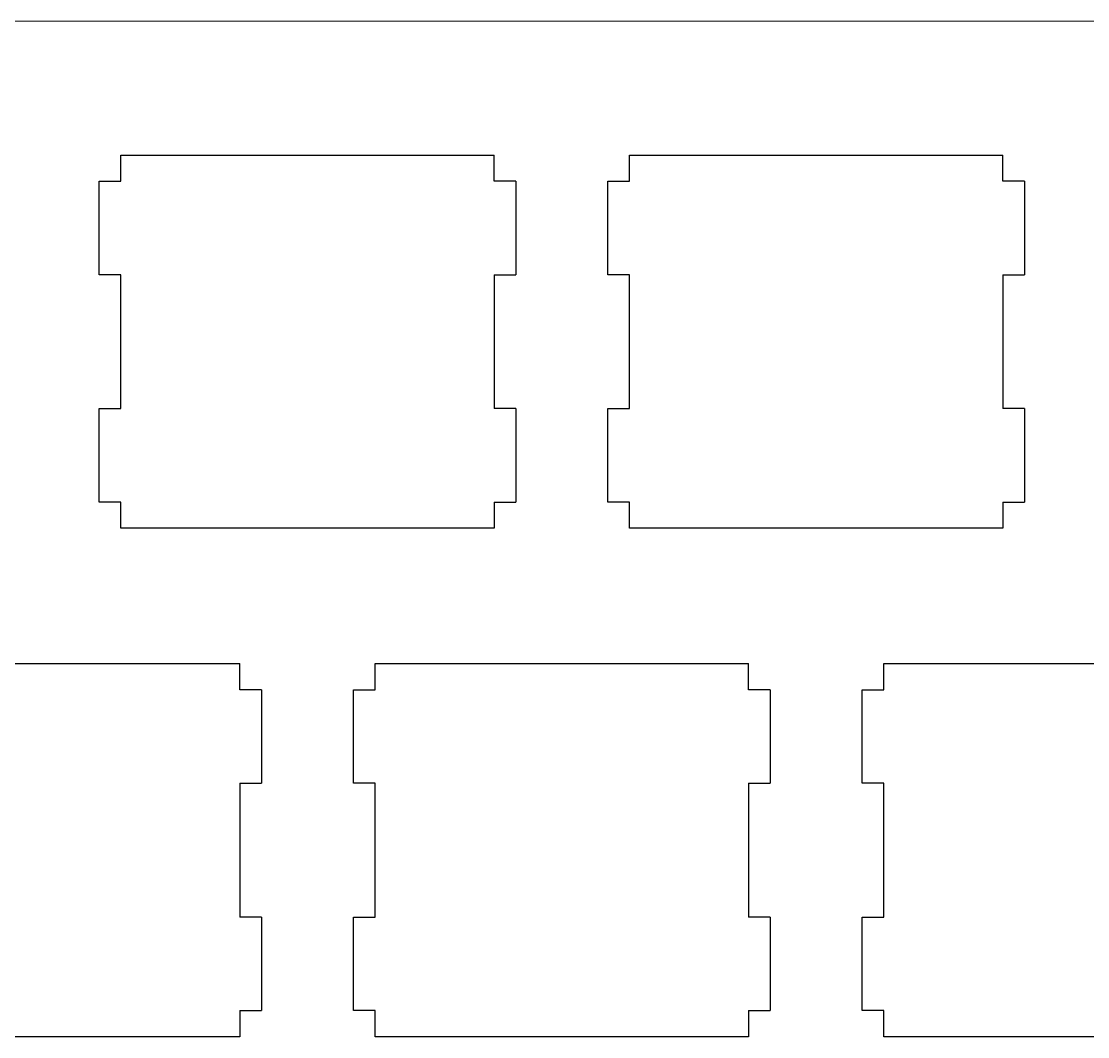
# Model space of a CAD drawing. Extents: x 16 to 306, y 20 to 120.
# Drawn here: x 226.31 to 266.14, y 81.77 to 119.72 of the extents above; entities that cross this region are included whole.
import ezdxf

# ---------------------------------------------------------------- set-up
doc = ezdxf.new("R2010")
doc.units = 0
doc.layers.add('LAYER_1', color=7, linetype='CONTINUOUS')

msp = doc.modelspace()

# ---------------------------------------------------------------- linework, layer by layer
at = {"layer": 'LAYER_1', "linetype": 'BYBLOCK'}
msp.add_line((301.966, 119.718), (41.523, 119.716), dxfattribs=at)
for points in [[(230.023, 114.718, 0), (230.094, 114.718, 0), (230.297, 114.718, 0), (230.622, 114.718, 0), (231.056, 114.718, 0), (231.587, 114.718, 0), (232.202, 114.718, 0), (232.89, 114.718, 0), (233.638, 114.718, 0), (234.435, 114.718, 0), (235.269, 114.718, 0), (236.126, 114.718, 0), (236.996, 114.718, 0), (237.865, 114.718, 0), (238.723, 114.718, 0), (239.556, 114.718, 0), (240.353, 114.718, 0), (241.101, 114.718, 0), (241.789, 114.718, 0), (242.405, 114.718, 0), (242.935, 114.718, 0), (243.369, 114.718, 0), (243.694, 114.718, 0), (243.898, 114.718, 0), (243.968, 114.718, 0)], [(230.023, 113.739, 0), (230.023, 113.744, 0), (230.023, 113.759, 0), (230.023, 113.781, 0), (230.023, 113.812, 0), (230.023, 113.849, 0), (230.023, 113.892, 0), (230.023, 113.94, 0), (230.023, 113.993, 0), (230.023, 114.049, 0), (230.023, 114.107, 0), (230.023, 114.168, 0), (230.023, 114.229, 0), (230.023, 114.29, 0), (230.023, 114.35, 0), (230.023, 114.408, 0), (230.023, 114.464, 0), (230.023, 114.517, 0), (230.023, 114.565, 0), (230.023, 114.608, 0), (230.023, 114.645, 0), (230.023, 114.676, 0), (230.023, 114.699, 0), (230.023, 114.713, 0), (230.023, 114.718, 0)], [(243.968, 113.739, 0), (243.968, 113.744, 0), (243.968, 113.759, 0), (243.968, 113.781, 0), (243.968, 113.812, 0), (243.968, 113.849, 0), (243.968, 113.892, 0), (243.968, 113.94, 0), (243.968, 113.993, 0), (243.968, 114.049, 0), (243.968, 114.107, 0), (243.968, 114.168, 0), (243.968, 114.229, 0), (243.968, 114.29, 0), (243.968, 114.35, 0), (243.968, 114.408, 0), (243.968, 114.464, 0), (243.968, 114.517, 0), (243.968, 114.565, 0), (243.968, 114.608, 0), (243.968, 114.645, 0), (243.968, 114.676, 0), (243.968, 114.699, 0), (243.968, 114.713, 0), (243.968, 114.718, 0)], [(249.023, 114.718, 0), (249.094, 114.718, 0), (249.297, 114.718, 0), (249.622, 114.718, 0), (250.056, 114.718, 0), (250.587, 114.718, 0), (251.202, 114.718, 0), (251.89, 114.718, 0), (252.638, 114.718, 0), (253.435, 114.718, 0), (254.269, 114.718, 0), (255.126, 114.718, 0), (255.996, 114.718, 0), (256.865, 114.718, 0), (257.723, 114.718, 0), (258.556, 114.718, 0), (259.353, 114.718, 0), (260.101, 114.718, 0), (260.789, 114.718, 0), (261.405, 114.718, 0), (261.935, 114.718, 0), (262.369, 114.718, 0), (262.694, 114.718, 0), (262.898, 114.718, 0), (262.968, 114.718, 0)], [(249.023, 113.739, 0), (249.023, 113.744, 0), (249.023, 113.759, 0), (249.023, 113.781, 0), (249.023, 113.812, 0), (249.023, 113.849, 0), (249.023, 113.892, 0), (249.023, 113.94, 0), (249.023, 113.993, 0), (249.023, 114.049, 0), (249.023, 114.107, 0), (249.023, 114.168, 0), (249.023, 114.229, 0), (249.023, 114.29, 0), (249.023, 114.35, 0), (249.023, 114.408, 0), (249.023, 114.464, 0), (249.023, 114.517, 0), (249.023, 114.565, 0), (249.023, 114.608, 0), (249.023, 114.645, 0), (249.023, 114.676, 0), (249.023, 114.699, 0), (249.023, 114.713, 0), (249.023, 114.718, 0)], [(262.968, 113.739, 0), (262.968, 113.744, 0), (262.968, 113.759, 0), (262.968, 113.781, 0), (262.968, 113.812, 0), (262.968, 113.849, 0), (262.968, 113.892, 0), (262.968, 113.94, 0), (262.968, 113.993, 0), (262.968, 114.049, 0), (262.968, 114.107, 0), (262.968, 114.168, 0), (262.968, 114.229, 0), (262.968, 114.29, 0), (262.968, 114.35, 0), (262.968, 114.408, 0), (262.968, 114.464, 0), (262.968, 114.517, 0), (262.968, 114.565, 0), (262.968, 114.608, 0), (262.968, 114.645, 0), (262.968, 114.676, 0), (262.968, 114.699, 0), (262.968, 114.713, 0), (262.968, 114.718, 0)], [(229.212, 110.245, 0), (229.212, 110.263, 0), (229.212, 110.314, 0), (229.212, 110.396, 0), (229.212, 110.504, 0), (229.212, 110.637, 0), (229.212, 110.791, 0), (229.212, 110.964, 0), (229.212, 111.151, 0), (229.212, 111.351, 0), (229.212, 111.56, 0), (229.212, 111.774, 0), (229.212, 111.992, 0), (229.212, 112.21, 0), (229.212, 112.425, 0), (229.212, 112.634, 0), (229.212, 112.833, 0), (229.212, 113.021, 0), (229.212, 113.193, 0), (229.212, 113.348, 0), (229.212, 113.48, 0), (229.212, 113.589, 0), (229.212, 113.671, 0), (229.212, 113.722, 0), (229.212, 113.739, 0)], [(229.212, 113.739, 0), (229.216, 113.739, 0), (229.228, 113.739, 0), (229.247, 113.739, 0), (229.272, 113.739, 0), (229.303, 113.739, 0), (229.338, 113.739, 0), (229.378, 113.739, 0), (229.422, 113.739, 0), (229.468, 113.739, 0), (229.517, 113.739, 0), (229.567, 113.739, 0), (229.617, 113.739, 0), (229.668, 113.739, 0), (229.718, 113.739, 0), (229.766, 113.739, 0), (229.813, 113.739, 0), (229.856, 113.739, 0), (229.896, 113.739, 0), (229.932, 113.739, 0), (229.963, 113.739, 0), (229.988, 113.739, 0), (230.007, 113.739, 0), (230.019, 113.739, 0), (230.023, 113.739, 0)], [(244.78, 113.739, 0), (244.775, 113.739, 0), (244.764, 113.739, 0), (244.745, 113.739, 0), (244.719, 113.739, 0), (244.689, 113.739, 0), (244.653, 113.739, 0), (244.613, 113.739, 0), (244.569, 113.739, 0), (244.523, 113.739, 0), (244.474, 113.739, 0), (244.424, 113.739, 0), (244.374, 113.739, 0), (244.323, 113.739, 0), (244.273, 113.739, 0), (244.225, 113.739, 0), (244.179, 113.739, 0), (244.135, 113.739, 0), (244.095, 113.739, 0), (244.059, 113.739, 0), (244.028, 113.739, 0), (244.003, 113.739, 0), (243.984, 113.739, 0), (243.972, 113.739, 0), (243.968, 113.739, 0)], [(244.78, 113.739, 0), (244.78, 113.722, 0), (244.78, 113.671, 0), (244.78, 113.589, 0), (244.78, 113.48, 0), (244.78, 113.348, 0), (244.78, 113.193, 0), (244.78, 113.021, 0), (244.78, 112.833, 0), (244.78, 112.634, 0), (244.78, 112.425, 0), (244.78, 112.21, 0), (244.78, 111.992, 0), (244.78, 111.774, 0), (244.78, 111.56, 0), (244.78, 111.351, 0), (244.78, 111.151, 0), (244.78, 110.964, 0), (244.78, 110.791, 0), (244.78, 110.637, 0), (244.78, 110.504, 0), (244.78, 110.396, 0), (244.78, 110.314, 0), (244.78, 110.263, 0), (244.78, 110.245, 0)], [(248.212, 110.245, 0), (248.212, 110.263, 0), (248.212, 110.314, 0), (248.212, 110.396, 0), (248.212, 110.504, 0), (248.212, 110.637, 0), (248.212, 110.791, 0), (248.212, 110.964, 0), (248.212, 111.151, 0), (248.212, 111.351, 0), (248.212, 111.56, 0), (248.212, 111.774, 0), (248.212, 111.992, 0), (248.212, 112.21, 0), (248.212, 112.425, 0), (248.212, 112.634, 0), (248.212, 112.833, 0), (248.212, 113.021, 0), (248.212, 113.193, 0), (248.212, 113.348, 0), (248.212, 113.48, 0), (248.212, 113.589, 0), (248.212, 113.671, 0), (248.212, 113.722, 0), (248.212, 113.739, 0)], [(248.212, 113.739, 0), (248.216, 113.739, 0), (248.228, 113.739, 0), (248.247, 113.739, 0), (248.272, 113.739, 0), (248.303, 113.739, 0), (248.338, 113.739, 0), (248.378, 113.739, 0), (248.422, 113.739, 0), (248.468, 113.739, 0), (248.517, 113.739, 0), (248.567, 113.739, 0), (248.617, 113.739, 0), (248.668, 113.739, 0), (248.718, 113.739, 0), (248.766, 113.739, 0), (248.813, 113.739, 0), (248.856, 113.739, 0), (248.896, 113.739, 0), (248.932, 113.739, 0), (248.963, 113.739, 0), (248.988, 113.739, 0), (249.007, 113.739, 0), (249.019, 113.739, 0), (249.023, 113.739, 0)], [(263.78, 113.739, 0), (263.775, 113.739, 0), (263.764, 113.739, 0), (263.745, 113.739, 0), (263.719, 113.739, 0), (263.689, 113.739, 0), (263.653, 113.739, 0), (263.613, 113.739, 0), (263.569, 113.739, 0), (263.523, 113.739, 0), (263.474, 113.739, 0), (263.424, 113.739, 0), (263.374, 113.739, 0), (263.323, 113.739, 0), (263.273, 113.739, 0), (263.225, 113.739, 0), (263.179, 113.739, 0), (263.135, 113.739, 0), (263.095, 113.739, 0), (263.059, 113.739, 0), (263.028, 113.739, 0), (263.003, 113.739, 0), (262.984, 113.739, 0), (262.972, 113.739, 0), (262.968, 113.739, 0)], [(263.78, 113.739, 0), (263.78, 113.722, 0), (263.78, 113.671, 0), (263.78, 113.589, 0), (263.78, 113.48, 0), (263.78, 113.348, 0), (263.78, 113.193, 0), (263.78, 113.021, 0), (263.78, 112.833, 0), (263.78, 112.634, 0), (263.78, 112.425, 0), (263.78, 112.21, 0), (263.78, 111.992, 0), (263.78, 111.774, 0), (263.78, 111.56, 0), (263.78, 111.351, 0), (263.78, 111.151, 0), (263.78, 110.964, 0), (263.78, 110.791, 0), (263.78, 110.637, 0), (263.78, 110.504, 0), (263.78, 110.396, 0), (263.78, 110.314, 0), (263.78, 110.263, 0), (263.78, 110.245, 0)], [(230.023, 110.245, 0), (230.019, 110.245, 0), (230.007, 110.245, 0), (229.988, 110.245, 0), (229.963, 110.245, 0), (229.932, 110.245, 0), (229.896, 110.245, 0), (229.856, 110.245, 0), (229.813, 110.245, 0), (229.766, 110.245, 0), (229.718, 110.245, 0), (229.668, 110.245, 0), (229.617, 110.245, 0), (229.567, 110.245, 0), (229.517, 110.245, 0), (229.468, 110.245, 0), (229.422, 110.245, 0), (229.378, 110.245, 0), (229.338, 110.245, 0), (229.303, 110.245, 0), (229.272, 110.245, 0), (229.247, 110.245, 0), (229.228, 110.245, 0), (229.216, 110.245, 0), (229.212, 110.245, 0)], [(230.023, 105.245, 0), (230.023, 105.271, 0), (230.023, 105.344, 0), (230.023, 105.46, 0), (230.023, 105.616, 0), (230.023, 105.806, 0), (230.023, 106.027, 0), (230.023, 106.273, 0), (230.023, 106.542, 0), (230.023, 106.827, 0), (230.023, 107.126, 0), (230.023, 107.434, 0), (230.023, 107.745, 0), (230.023, 108.057, 0), (230.023, 108.365, 0), (230.023, 108.663, 0), (230.023, 108.949, 0), (230.023, 109.217, 0), (230.023, 109.464, 0), (230.023, 109.685, 0), (230.023, 109.875, 0), (230.023, 110.031, 0), (230.023, 110.147, 0), (230.023, 110.22, 0), (230.023, 110.245, 0)], [(243.968, 110.245, 0), (243.968, 110.22, 0), (243.968, 110.147, 0), (243.968, 110.031, 0), (243.968, 109.875, 0), (243.968, 109.685, 0), (243.968, 109.464, 0), (243.968, 109.217, 0), (243.968, 108.949, 0), (243.968, 108.663, 0), (243.968, 108.365, 0), (243.968, 108.057, 0), (243.968, 107.745, 0), (243.968, 107.434, 0), (243.968, 107.126, 0), (243.968, 106.827, 0), (243.968, 106.542, 0), (243.968, 106.273, 0), (243.968, 106.027, 0), (243.968, 105.806, 0), (243.968, 105.616, 0), (243.968, 105.46, 0), (243.968, 105.344, 0), (243.968, 105.271, 0), (243.968, 105.245, 0)], [(243.968, 110.245, 0), (243.972, 110.245, 0), (243.984, 110.245, 0), (244.003, 110.245, 0), (244.028, 110.245, 0), (244.059, 110.245, 0), (244.095, 110.245, 0), (244.135, 110.245, 0), (244.179, 110.245, 0), (244.225, 110.245, 0), (244.273, 110.245, 0), (244.323, 110.245, 0), (244.374, 110.245, 0), (244.424, 110.245, 0), (244.474, 110.245, 0), (244.523, 110.245, 0), (244.569, 110.245, 0), (244.613, 110.245, 0), (244.653, 110.245, 0), (244.689, 110.245, 0), (244.719, 110.245, 0), (244.745, 110.245, 0), (244.764, 110.245, 0), (244.775, 110.245, 0), (244.78, 110.245, 0)], [(249.023, 110.245, 0), (249.019, 110.245, 0), (249.007, 110.245, 0), (248.988, 110.245, 0), (248.963, 110.245, 0), (248.932, 110.245, 0), (248.896, 110.245, 0), (248.856, 110.245, 0), (248.813, 110.245, 0), (248.766, 110.245, 0), (248.718, 110.245, 0), (248.668, 110.245, 0), (248.617, 110.245, 0), (248.567, 110.245, 0), (248.517, 110.245, 0), (248.468, 110.245, 0), (248.422, 110.245, 0), (248.378, 110.245, 0), (248.338, 110.245, 0), (248.303, 110.245, 0), (248.272, 110.245, 0), (248.247, 110.245, 0), (248.228, 110.245, 0), (248.216, 110.245, 0), (248.212, 110.245, 0)], [(249.023, 105.245, 0), (249.023, 105.271, 0), (249.023, 105.344, 0), (249.023, 105.46, 0), (249.023, 105.616, 0), (249.023, 105.806, 0), (249.023, 106.027, 0), (249.023, 106.273, 0), (249.023, 106.542, 0), (249.023, 106.827, 0), (249.023, 107.126, 0), (249.023, 107.434, 0), (249.023, 107.745, 0), (249.023, 108.057, 0), (249.023, 108.365, 0), (249.023, 108.663, 0), (249.023, 108.949, 0), (249.023, 109.217, 0), (249.023, 109.464, 0), (249.023, 109.685, 0), (249.023, 109.875, 0), (249.023, 110.031, 0), (249.023, 110.147, 0), (249.023, 110.22, 0), (249.023, 110.245, 0)], [(262.968, 110.245, 0), (262.968, 110.22, 0), (262.968, 110.147, 0), (262.968, 110.031, 0), (262.968, 109.875, 0), (262.968, 109.685, 0), (262.968, 109.464, 0), (262.968, 109.217, 0), (262.968, 108.949, 0), (262.968, 108.663, 0), (262.968, 108.365, 0), (262.968, 108.057, 0), (262.968, 107.745, 0), (262.968, 107.434, 0), (262.968, 107.126, 0), (262.968, 106.827, 0), (262.968, 106.542, 0), (262.968, 106.273, 0), (262.968, 106.027, 0), (262.968, 105.806, 0), (262.968, 105.616, 0), (262.968, 105.46, 0), (262.968, 105.344, 0), (262.968, 105.271, 0), (262.968, 105.245, 0)], [(262.968, 110.245, 0), (262.972, 110.245, 0), (262.984, 110.245, 0), (263.003, 110.245, 0), (263.028, 110.245, 0), (263.059, 110.245, 0), (263.095, 110.245, 0), (263.135, 110.245, 0), (263.179, 110.245, 0), (263.225, 110.245, 0), (263.273, 110.245, 0), (263.323, 110.245, 0), (263.374, 110.245, 0), (263.424, 110.245, 0), (263.474, 110.245, 0), (263.523, 110.245, 0), (263.569, 110.245, 0), (263.613, 110.245, 0), (263.653, 110.245, 0), (263.689, 110.245, 0), (263.719, 110.245, 0), (263.745, 110.245, 0), (263.764, 110.245, 0), (263.775, 110.245, 0), (263.78, 110.245, 0)], [(229.212, 101.751, 0), (229.212, 101.769, 0), (229.212, 101.82, 0), (229.212, 101.902, 0), (229.212, 102.01, 0), (229.212, 102.143, 0), (229.212, 102.297, 0), (229.212, 102.47, 0), (229.212, 102.657, 0), (229.212, 102.857, 0), (229.212, 103.066, 0), (229.212, 103.281, 0), (229.212, 103.498, 0), (229.212, 103.716, 0), (229.212, 103.931, 0), (229.212, 104.14, 0), (229.212, 104.34, 0), (229.212, 104.527, 0), (229.212, 104.699, 0), (229.212, 104.854, 0), (229.212, 104.987, 0), (229.212, 105.095, 0), (229.212, 105.177, 0), (229.212, 105.228, 0), (229.212, 105.245, 0)], [(229.212, 105.245, 0), (229.216, 105.245, 0), (229.228, 105.245, 0), (229.247, 105.245, 0), (229.272, 105.245, 0), (229.303, 105.245, 0), (229.338, 105.245, 0), (229.378, 105.245, 0), (229.422, 105.245, 0), (229.468, 105.245, 0), (229.517, 105.245, 0), (229.567, 105.245, 0), (229.617, 105.245, 0), (229.668, 105.245, 0), (229.718, 105.245, 0), (229.766, 105.245, 0), (229.813, 105.245, 0), (229.856, 105.245, 0), (229.896, 105.245, 0), (229.932, 105.245, 0), (229.963, 105.245, 0), (229.988, 105.245, 0), (230.007, 105.245, 0), (230.019, 105.245, 0), (230.023, 105.245, 0)], [(244.78, 105.245, 0), (244.775, 105.245, 0), (244.764, 105.245, 0), (244.745, 105.245, 0), (244.719, 105.245, 0), (244.689, 105.245, 0), (244.653, 105.245, 0), (244.613, 105.245, 0), (244.569, 105.245, 0), (244.523, 105.245, 0), (244.474, 105.245, 0), (244.424, 105.245, 0), (244.374, 105.245, 0), (244.323, 105.245, 0), (244.273, 105.245, 0), (244.225, 105.245, 0), (244.179, 105.245, 0), (244.135, 105.245, 0), (244.095, 105.245, 0), (244.059, 105.245, 0), (244.028, 105.245, 0), (244.003, 105.245, 0), (243.984, 105.245, 0), (243.972, 105.245, 0), (243.968, 105.245, 0)], [(244.78, 105.245, 0), (244.78, 105.228, 0), (244.78, 105.177, 0), (244.78, 105.095, 0), (244.78, 104.987, 0), (244.78, 104.854, 0), (244.78, 104.699, 0), (244.78, 104.527, 0), (244.78, 104.34, 0), (244.78, 104.14, 0), (244.78, 103.931, 0), (244.78, 103.716, 0), (244.78, 103.498, 0), (244.78, 103.281, 0), (244.78, 103.066, 0), (244.78, 102.857, 0), (244.78, 102.657, 0), (244.78, 102.47, 0), (244.78, 102.297, 0), (244.78, 102.143, 0), (244.78, 102.01, 0), (244.78, 101.902, 0), (244.78, 101.82, 0), (244.78, 101.769, 0), (244.78, 101.751, 0)], [(248.212, 101.751, 0), (248.212, 101.769, 0), (248.212, 101.82, 0), (248.212, 101.902, 0), (248.212, 102.01, 0), (248.212, 102.143, 0), (248.212, 102.297, 0), (248.212, 102.47, 0), (248.212, 102.657, 0), (248.212, 102.857, 0), (248.212, 103.066, 0), (248.212, 103.281, 0), (248.212, 103.498, 0), (248.212, 103.716, 0), (248.212, 103.931, 0), (248.212, 104.14, 0), (248.212, 104.34, 0), (248.212, 104.527, 0), (248.212, 104.699, 0), (248.212, 104.854, 0), (248.212, 104.987, 0), (248.212, 105.095, 0), (248.212, 105.177, 0), (248.212, 105.228, 0), (248.212, 105.245, 0)], [(248.212, 105.245, 0), (248.216, 105.245, 0), (248.228, 105.245, 0), (248.247, 105.245, 0), (248.272, 105.245, 0), (248.303, 105.245, 0), (248.338, 105.245, 0), (248.378, 105.245, 0), (248.422, 105.245, 0), (248.468, 105.245, 0), (248.517, 105.245, 0), (248.567, 105.245, 0), (248.617, 105.245, 0), (248.668, 105.245, 0), (248.718, 105.245, 0), (248.766, 105.245, 0), (248.813, 105.245, 0), (248.856, 105.245, 0), (248.896, 105.245, 0), (248.932, 105.245, 0), (248.963, 105.245, 0), (248.988, 105.245, 0), (249.007, 105.245, 0), (249.019, 105.245, 0), (249.023, 105.245, 0)], [(263.78, 105.245, 0), (263.775, 105.245, 0), (263.764, 105.245, 0), (263.745, 105.245, 0), (263.719, 105.245, 0), (263.689, 105.245, 0), (263.653, 105.245, 0), (263.613, 105.245, 0), (263.569, 105.245, 0), (263.523, 105.245, 0), (263.474, 105.245, 0), (263.424, 105.245, 0), (263.374, 105.245, 0), (263.323, 105.245, 0), (263.273, 105.245, 0), (263.225, 105.245, 0), (263.179, 105.245, 0), (263.135, 105.245, 0), (263.095, 105.245, 0), (263.059, 105.245, 0), (263.028, 105.245, 0), (263.003, 105.245, 0), (262.984, 105.245, 0), (262.972, 105.245, 0), (262.968, 105.245, 0)], [(263.78, 105.245, 0), (263.78, 105.228, 0), (263.78, 105.177, 0), (263.78, 105.095, 0), (263.78, 104.987, 0), (263.78, 104.854, 0), (263.78, 104.699, 0), (263.78, 104.527, 0), (263.78, 104.34, 0), (263.78, 104.14, 0), (263.78, 103.931, 0), (263.78, 103.716, 0), (263.78, 103.498, 0), (263.78, 103.281, 0), (263.78, 103.066, 0), (263.78, 102.857, 0), (263.78, 102.657, 0), (263.78, 102.47, 0), (263.78, 102.297, 0), (263.78, 102.143, 0), (263.78, 102.01, 0), (263.78, 101.902, 0), (263.78, 101.82, 0), (263.78, 101.769, 0), (263.78, 101.751, 0)], [(230.023, 101.751, 0), (230.019, 101.751, 0), (230.007, 101.751, 0), (229.988, 101.751, 0), (229.963, 101.751, 0), (229.932, 101.751, 0), (229.896, 101.751, 0), (229.856, 101.751, 0), (229.813, 101.751, 0), (229.766, 101.751, 0), (229.718, 101.751, 0), (229.668, 101.751, 0), (229.617, 101.751, 0), (229.567, 101.751, 0), (229.517, 101.751, 0), (229.468, 101.751, 0), (229.422, 101.751, 0), (229.378, 101.751, 0), (229.338, 101.751, 0), (229.303, 101.751, 0), (229.272, 101.751, 0), (229.247, 101.751, 0), (229.228, 101.751, 0), (229.216, 101.751, 0), (229.212, 101.751, 0)], [(230.023, 100.773, 0), (230.023, 100.778, 0), (230.023, 100.792, 0), (230.023, 100.815, 0), (230.023, 100.845, 0), (230.023, 100.883, 0), (230.023, 100.926, 0), (230.023, 100.974, 0), (230.023, 101.027, 0), (230.023, 101.082, 0), (230.023, 101.141, 0), (230.023, 101.201, 0), (230.023, 101.262, 0), (230.023, 101.323, 0), (230.023, 101.383, 0), (230.023, 101.442, 0), (230.023, 101.498, 0), (230.023, 101.55, 0), (230.023, 101.599, 0), (230.023, 101.642, 0), (230.023, 101.679, 0), (230.023, 101.709, 0), (230.023, 101.732, 0), (230.023, 101.747, 0), (230.023, 101.751, 0)], [(243.968, 101.751, 0), (243.972, 101.751, 0), (243.984, 101.751, 0), (244.003, 101.751, 0), (244.028, 101.751, 0), (244.059, 101.751, 0), (244.095, 101.751, 0), (244.135, 101.751, 0), (244.179, 101.751, 0), (244.225, 101.751, 0), (244.273, 101.751, 0), (244.323, 101.751, 0), (244.374, 101.751, 0), (244.424, 101.751, 0), (244.474, 101.751, 0), (244.523, 101.751, 0), (244.569, 101.751, 0), (244.613, 101.751, 0), (244.653, 101.751, 0), (244.689, 101.751, 0), (244.719, 101.751, 0), (244.745, 101.751, 0), (244.764, 101.751, 0), (244.775, 101.751, 0), (244.78, 101.751, 0)], [(243.968, 101.751, 0), (243.968, 101.747, 0), (243.968, 101.732, 0), (243.968, 101.709, 0), (243.968, 101.679, 0), (243.968, 101.642, 0), (243.968, 101.599, 0), (243.968, 101.55, 0), (243.968, 101.498, 0), (243.968, 101.442, 0), (243.968, 101.383, 0), (243.968, 101.323, 0), (243.968, 101.262, 0), (243.968, 101.201, 0), (243.968, 101.141, 0), (243.968, 101.082, 0), (243.968, 101.027, 0), (243.968, 100.974, 0), (243.968, 100.926, 0), (243.968, 100.883, 0), (243.968, 100.845, 0), (243.968, 100.815, 0), (243.968, 100.792, 0), (243.968, 100.778, 0), (243.968, 100.773, 0)], [(249.023, 101.751, 0), (249.019, 101.751, 0), (249.007, 101.751, 0), (248.988, 101.751, 0), (248.963, 101.751, 0), (248.932, 101.751, 0), (248.896, 101.751, 0), (248.856, 101.751, 0), (248.813, 101.751, 0), (248.766, 101.751, 0), (248.718, 101.751, 0), (248.668, 101.751, 0), (248.617, 101.751, 0), (248.567, 101.751, 0), (248.517, 101.751, 0), (248.468, 101.751, 0), (248.422, 101.751, 0), (248.378, 101.751, 0), (248.338, 101.751, 0), (248.303, 101.751, 0), (248.272, 101.751, 0), (248.247, 101.751, 0), (248.228, 101.751, 0), (248.216, 101.751, 0), (248.212, 101.751, 0)], [(249.023, 100.773, 0), (249.023, 100.778, 0), (249.023, 100.792, 0), (249.023, 100.815, 0), (249.023, 100.845, 0), (249.023, 100.883, 0), (249.023, 100.926, 0), (249.023, 100.974, 0), (249.023, 101.027, 0), (249.023, 101.082, 0), (249.023, 101.141, 0), (249.023, 101.201, 0), (249.023, 101.262, 0), (249.023, 101.323, 0), (249.023, 101.383, 0), (249.023, 101.442, 0), (249.023, 101.498, 0), (249.023, 101.55, 0), (249.023, 101.599, 0), (249.023, 101.642, 0), (249.023, 101.679, 0), (249.023, 101.709, 0), (249.023, 101.732, 0), (249.023, 101.747, 0), (249.023, 101.751, 0)], [(262.968, 101.751, 0), (262.972, 101.751, 0), (262.984, 101.751, 0), (263.003, 101.751, 0), (263.028, 101.751, 0), (263.059, 101.751, 0), (263.095, 101.751, 0), (263.135, 101.751, 0), (263.179, 101.751, 0), (263.225, 101.751, 0), (263.273, 101.751, 0), (263.323, 101.751, 0), (263.374, 101.751, 0), (263.424, 101.751, 0), (263.474, 101.751, 0), (263.523, 101.751, 0), (263.569, 101.751, 0), (263.613, 101.751, 0), (263.653, 101.751, 0), (263.689, 101.751, 0), (263.719, 101.751, 0), (263.745, 101.751, 0), (263.764, 101.751, 0), (263.775, 101.751, 0), (263.78, 101.751, 0)], [(262.968, 101.751, 0), (262.968, 101.747, 0), (262.968, 101.732, 0), (262.968, 101.709, 0), (262.968, 101.679, 0), (262.968, 101.642, 0), (262.968, 101.599, 0), (262.968, 101.55, 0), (262.968, 101.498, 0), (262.968, 101.442, 0), (262.968, 101.383, 0), (262.968, 101.323, 0), (262.968, 101.262, 0), (262.968, 101.201, 0), (262.968, 101.141, 0), (262.968, 101.082, 0), (262.968, 101.027, 0), (262.968, 100.974, 0), (262.968, 100.926, 0), (262.968, 100.883, 0), (262.968, 100.845, 0), (262.968, 100.815, 0), (262.968, 100.792, 0), (262.968, 100.778, 0), (262.968, 100.773, 0)], [(243.968, 100.773, 0), (243.898, 100.773, 0), (243.694, 100.773, 0), (243.369, 100.773, 0), (242.935, 100.773, 0), (242.405, 100.773, 0), (241.789, 100.773, 0), (241.101, 100.773, 0), (240.353, 100.773, 0), (239.556, 100.773, 0), (238.723, 100.773, 0), (237.865, 100.773, 0), (236.996, 100.773, 0), (236.126, 100.773, 0), (235.269, 100.773, 0), (234.435, 100.773, 0), (233.638, 100.773, 0), (232.89, 100.773, 0), (232.202, 100.773, 0), (231.587, 100.773, 0), (231.056, 100.773, 0), (230.622, 100.773, 0), (230.297, 100.773, 0), (230.094, 100.773, 0), (230.023, 100.773, 0)], [(262.968, 100.773, 0), (262.898, 100.773, 0), (262.694, 100.773, 0), (262.369, 100.773, 0), (261.935, 100.773, 0), (261.405, 100.773, 0), (260.789, 100.773, 0), (260.101, 100.773, 0), (259.353, 100.773, 0), (258.556, 100.773, 0), (257.723, 100.773, 0), (256.865, 100.773, 0), (255.996, 100.773, 0), (255.126, 100.773, 0), (254.269, 100.773, 0), (253.435, 100.773, 0), (252.638, 100.773, 0), (251.89, 100.773, 0), (251.202, 100.773, 0), (250.587, 100.773, 0), (250.056, 100.773, 0), (249.622, 100.773, 0), (249.297, 100.773, 0), (249.094, 100.773, 0), (249.023, 100.773, 0)], [(225.769, 95.718, 0), (226.626, 95.718, 0), (227.496, 95.718, 0), (228.365, 95.718, 0), (229.223, 95.718, 0), (230.056, 95.718, 0), (230.853, 95.718, 0), (231.601, 95.718, 0), (232.289, 95.718, 0), (232.905, 95.718, 0), (233.435, 95.718, 0), (233.869, 95.718, 0), (234.194, 95.718, 0), (234.398, 95.718, 0), (234.468, 95.718, 0)], [(234.468, 94.739, 0), (234.468, 94.744, 0), (234.468, 94.759, 0), (234.468, 94.781, 0), (234.468, 94.812, 0), (234.468, 94.849, 0), (234.468, 94.892, 0), (234.468, 94.94, 0), (234.468, 94.993, 0), (234.468, 95.049, 0), (234.468, 95.107, 0), (234.468, 95.168, 0), (234.468, 95.229, 0), (234.468, 95.29, 0), (234.468, 95.35, 0), (234.468, 95.408, 0), (234.468, 95.464, 0), (234.468, 95.517, 0), (234.468, 95.565, 0), (234.468, 95.608, 0), (234.468, 95.645, 0), (234.468, 95.676, 0), (234.468, 95.699, 0), (234.468, 95.713, 0), (234.468, 95.718, 0)], [(239.523, 95.718, 0), (239.594, 95.718, 0), (239.797, 95.718, 0), (240.122, 95.718, 0), (240.556, 95.718, 0), (241.087, 95.718, 0), (241.702, 95.718, 0), (242.39, 95.718, 0), (243.138, 95.718, 0), (243.935, 95.718, 0), (244.769, 95.718, 0), (245.626, 95.718, 0), (246.496, 95.718, 0), (247.365, 95.718, 0), (248.223, 95.718, 0), (249.056, 95.718, 0), (249.853, 95.718, 0), (250.601, 95.718, 0), (251.289, 95.718, 0), (251.905, 95.718, 0), (252.435, 95.718, 0), (252.869, 95.718, 0), (253.194, 95.718, 0), (253.398, 95.718, 0), (253.468, 95.718, 0)], [(239.523, 94.739, 0), (239.523, 94.744, 0), (239.523, 94.759, 0), (239.523, 94.781, 0), (239.523, 94.812, 0), (239.523, 94.849, 0), (239.523, 94.892, 0), (239.523, 94.94, 0), (239.523, 94.993, 0), (239.523, 95.049, 0), (239.523, 95.107, 0), (239.523, 95.168, 0), (239.523, 95.229, 0), (239.523, 95.29, 0), (239.523, 95.35, 0), (239.523, 95.408, 0), (239.523, 95.464, 0), (239.523, 95.517, 0), (239.523, 95.565, 0), (239.523, 95.608, 0), (239.523, 95.645, 0), (239.523, 95.676, 0), (239.523, 95.699, 0), (239.523, 95.713, 0), (239.523, 95.718, 0)], [(253.468, 94.739, 0), (253.468, 94.744, 0), (253.468, 94.759, 0), (253.468, 94.781, 0), (253.468, 94.812, 0), (253.468, 94.849, 0), (253.468, 94.892, 0), (253.468, 94.94, 0), (253.468, 94.993, 0), (253.468, 95.049, 0), (253.468, 95.107, 0), (253.468, 95.168, 0), (253.468, 95.229, 0), (253.468, 95.29, 0), (253.468, 95.35, 0), (253.468, 95.408, 0), (253.468, 95.464, 0), (253.468, 95.517, 0), (253.468, 95.565, 0), (253.468, 95.608, 0), (253.468, 95.645, 0), (253.468, 95.676, 0), (253.468, 95.699, 0), (253.468, 95.713, 0), (253.468, 95.718, 0)], [(258.523, 95.718, 0), (258.594, 95.718, 0), (258.797, 95.718, 0), (259.122, 95.718, 0), (259.556, 95.718, 0), (260.087, 95.718, 0), (260.702, 95.718, 0), (261.39, 95.718, 0), (262.138, 95.718, 0), (262.935, 95.718, 0), (263.769, 95.718, 0), (264.626, 95.718, 0), (265.496, 95.718, 0), (266.365, 95.718, 0)], [(258.523, 94.739, 0), (258.523, 94.744, 0), (258.523, 94.759, 0), (258.523, 94.781, 0), (258.523, 94.812, 0), (258.523, 94.849, 0), (258.523, 94.892, 0), (258.523, 94.94, 0), (258.523, 94.993, 0), (258.523, 95.049, 0), (258.523, 95.107, 0), (258.523, 95.168, 0), (258.523, 95.229, 0), (258.523, 95.29, 0), (258.523, 95.35, 0), (258.523, 95.408, 0), (258.523, 95.464, 0), (258.523, 95.517, 0), (258.523, 95.565, 0), (258.523, 95.608, 0), (258.523, 95.645, 0), (258.523, 95.676, 0), (258.523, 95.699, 0), (258.523, 95.713, 0), (258.523, 95.718, 0)], [(235.28, 94.739, 0), (235.275, 94.739, 0), (235.264, 94.739, 0), (235.245, 94.739, 0), (235.219, 94.739, 0), (235.189, 94.739, 0), (235.153, 94.739, 0), (235.113, 94.739, 0), (235.069, 94.739, 0), (235.023, 94.739, 0), (234.974, 94.739, 0), (234.924, 94.739, 0), (234.874, 94.739, 0), (234.823, 94.739, 0), (234.773, 94.739, 0), (234.725, 94.739, 0), (234.679, 94.739, 0), (234.635, 94.739, 0), (234.595, 94.739, 0), (234.559, 94.739, 0), (234.528, 94.739, 0), (234.503, 94.739, 0), (234.484, 94.739, 0), (234.472, 94.739, 0), (234.468, 94.739, 0)], [(235.28, 94.739, 0), (235.28, 94.722, 0), (235.28, 94.671, 0), (235.28, 94.589, 0), (235.28, 94.48, 0), (235.28, 94.348, 0), (235.28, 94.193, 0), (235.28, 94.021, 0), (235.28, 93.833, 0), (235.28, 93.634, 0), (235.28, 93.425, 0), (235.28, 93.21, 0), (235.28, 92.992, 0), (235.28, 92.774, 0), (235.28, 92.56, 0), (235.28, 92.351, 0), (235.28, 92.151, 0), (235.28, 91.964, 0), (235.28, 91.791, 0), (235.28, 91.637, 0), (235.28, 91.504, 0), (235.28, 91.396, 0), (235.28, 91.314, 0), (235.28, 91.263, 0), (235.28, 91.245, 0)], [(238.712, 91.245, 0), (238.712, 91.263, 0), (238.712, 91.314, 0), (238.712, 91.396, 0), (238.712, 91.504, 0), (238.712, 91.637, 0), (238.712, 91.791, 0), (238.712, 91.964, 0), (238.712, 92.151, 0), (238.712, 92.351, 0), (238.712, 92.56, 0), (238.712, 92.774, 0), (238.712, 92.992, 0), (238.712, 93.21, 0), (238.712, 93.425, 0), (238.712, 93.634, 0), (238.712, 93.833, 0), (238.712, 94.021, 0), (238.712, 94.193, 0), (238.712, 94.348, 0), (238.712, 94.48, 0), (238.712, 94.589, 0), (238.712, 94.671, 0), (238.712, 94.722, 0), (238.712, 94.739, 0)], [(238.712, 94.739, 0), (238.716, 94.739, 0), (238.728, 94.739, 0), (238.747, 94.739, 0), (238.772, 94.739, 0), (238.803, 94.739, 0), (238.838, 94.739, 0), (238.878, 94.739, 0), (238.922, 94.739, 0), (238.968, 94.739, 0), (239.017, 94.739, 0), (239.067, 94.739, 0), (239.117, 94.739, 0), (239.168, 94.739, 0), (239.218, 94.739, 0), (239.266, 94.739, 0), (239.313, 94.739, 0), (239.356, 94.739, 0), (239.396, 94.739, 0), (239.432, 94.739, 0), (239.463, 94.739, 0), (239.488, 94.739, 0), (239.507, 94.739, 0), (239.519, 94.739, 0), (239.523, 94.739, 0)], [(254.28, 94.739, 0), (254.275, 94.739, 0), (254.264, 94.739, 0), (254.245, 94.739, 0), (254.219, 94.739, 0), (254.189, 94.739, 0), (254.153, 94.739, 0), (254.113, 94.739, 0), (254.069, 94.739, 0), (254.023, 94.739, 0), (253.974, 94.739, 0), (253.924, 94.739, 0), (253.874, 94.739, 0), (253.823, 94.739, 0), (253.773, 94.739, 0), (253.725, 94.739, 0), (253.679, 94.739, 0), (253.635, 94.739, 0), (253.595, 94.739, 0), (253.559, 94.739, 0), (253.528, 94.739, 0), (253.503, 94.739, 0), (253.484, 94.739, 0), (253.472, 94.739, 0), (253.468, 94.739, 0)], [(254.28, 94.739, 0), (254.28, 94.722, 0), (254.28, 94.671, 0), (254.28, 94.589, 0), (254.28, 94.48, 0), (254.28, 94.348, 0), (254.28, 94.193, 0), (254.28, 94.021, 0), (254.28, 93.833, 0), (254.28, 93.634, 0), (254.28, 93.425, 0), (254.28, 93.21, 0), (254.28, 92.992, 0), (254.28, 92.774, 0), (254.28, 92.56, 0), (254.28, 92.351, 0), (254.28, 92.151, 0), (254.28, 91.964, 0), (254.28, 91.791, 0), (254.28, 91.637, 0), (254.28, 91.504, 0), (254.28, 91.396, 0), (254.28, 91.314, 0), (254.28, 91.263, 0), (254.28, 91.245, 0)], [(257.712, 91.245, 0), (257.712, 91.263, 0), (257.712, 91.314, 0), (257.712, 91.396, 0), (257.712, 91.504, 0), (257.712, 91.637, 0), (257.712, 91.791, 0), (257.712, 91.964, 0), (257.712, 92.151, 0), (257.712, 92.351, 0), (257.712, 92.56, 0), (257.712, 92.774, 0), (257.712, 92.992, 0), (257.712, 93.21, 0), (257.712, 93.425, 0), (257.712, 93.634, 0), (257.712, 93.833, 0), (257.712, 94.021, 0), (257.712, 94.193, 0), (257.712, 94.348, 0), (257.712, 94.48, 0), (257.712, 94.589, 0), (257.712, 94.671, 0), (257.712, 94.722, 0), (257.712, 94.739, 0)], [(257.712, 94.739, 0), (257.716, 94.739, 0), (257.728, 94.739, 0), (257.747, 94.739, 0), (257.772, 94.739, 0), (257.803, 94.739, 0), (257.838, 94.739, 0), (257.878, 94.739, 0), (257.922, 94.739, 0), (257.968, 94.739, 0), (258.017, 94.739, 0), (258.067, 94.739, 0), (258.117, 94.739, 0), (258.168, 94.739, 0), (258.218, 94.739, 0), (258.266, 94.739, 0), (258.313, 94.739, 0), (258.356, 94.739, 0), (258.396, 94.739, 0), (258.432, 94.739, 0), (258.463, 94.739, 0), (258.488, 94.739, 0), (258.507, 94.739, 0), (258.519, 94.739, 0), (258.523, 94.739, 0)], [(234.468, 91.245, 0), (234.468, 91.22, 0), (234.468, 91.147, 0), (234.468, 91.031, 0), (234.468, 90.875, 0), (234.468, 90.685, 0), (234.468, 90.464, 0), (234.468, 90.217, 0), (234.468, 89.949, 0), (234.468, 89.663, 0), (234.468, 89.365, 0), (234.468, 89.057, 0), (234.468, 88.745, 0), (234.468, 88.434, 0), (234.468, 88.126, 0), (234.468, 87.827, 0), (234.468, 87.542, 0), (234.468, 87.273, 0), (234.468, 87.027, 0), (234.468, 86.806, 0), (234.468, 86.616, 0), (234.468, 86.46, 0), (234.468, 86.344, 0), (234.468, 86.271, 0), (234.468, 86.245, 0)], [(234.468, 91.245, 0), (234.472, 91.245, 0), (234.484, 91.245, 0), (234.503, 91.245, 0), (234.528, 91.245, 0), (234.559, 91.245, 0), (234.595, 91.245, 0), (234.635, 91.245, 0), (234.679, 91.245, 0), (234.725, 91.245, 0), (234.773, 91.245, 0), (234.823, 91.245, 0), (234.874, 91.245, 0), (234.924, 91.245, 0), (234.974, 91.245, 0), (235.023, 91.245, 0), (235.069, 91.245, 0), (235.113, 91.245, 0), (235.153, 91.245, 0), (235.189, 91.245, 0), (235.219, 91.245, 0), (235.245, 91.245, 0), (235.264, 91.245, 0), (235.275, 91.245, 0), (235.28, 91.245, 0)], [(239.523, 91.245, 0), (239.519, 91.245, 0), (239.507, 91.245, 0), (239.488, 91.245, 0), (239.463, 91.245, 0), (239.432, 91.245, 0), (239.396, 91.245, 0), (239.356, 91.245, 0), (239.313, 91.245, 0), (239.266, 91.245, 0), (239.218, 91.245, 0), (239.168, 91.245, 0), (239.117, 91.245, 0), (239.067, 91.245, 0), (239.017, 91.245, 0), (238.968, 91.245, 0), (238.922, 91.245, 0), (238.878, 91.245, 0), (238.838, 91.245, 0), (238.803, 91.245, 0), (238.772, 91.245, 0), (238.747, 91.245, 0), (238.728, 91.245, 0), (238.716, 91.245, 0), (238.712, 91.245, 0)], [(239.523, 86.245, 0), (239.523, 86.271, 0), (239.523, 86.344, 0), (239.523, 86.46, 0), (239.523, 86.616, 0), (239.523, 86.806, 0), (239.523, 87.027, 0), (239.523, 87.273, 0), (239.523, 87.542, 0), (239.523, 87.827, 0), (239.523, 88.126, 0), (239.523, 88.434, 0), (239.523, 88.745, 0), (239.523, 89.057, 0), (239.523, 89.365, 0), (239.523, 89.663, 0), (239.523, 89.949, 0), (239.523, 90.217, 0), (239.523, 90.464, 0), (239.523, 90.685, 0), (239.523, 90.875, 0), (239.523, 91.031, 0), (239.523, 91.147, 0), (239.523, 91.22, 0), (239.523, 91.245, 0)], [(253.468, 91.245, 0), (253.468, 91.22, 0), (253.468, 91.147, 0), (253.468, 91.031, 0), (253.468, 90.875, 0), (253.468, 90.685, 0), (253.468, 90.464, 0), (253.468, 90.217, 0), (253.468, 89.949, 0), (253.468, 89.663, 0), (253.468, 89.365, 0), (253.468, 89.057, 0), (253.468, 88.745, 0), (253.468, 88.434, 0), (253.468, 88.126, 0), (253.468, 87.827, 0), (253.468, 87.542, 0), (253.468, 87.273, 0), (253.468, 87.027, 0), (253.468, 86.806, 0), (253.468, 86.616, 0), (253.468, 86.46, 0), (253.468, 86.344, 0), (253.468, 86.271, 0), (253.468, 86.245, 0)], [(253.468, 91.245, 0), (253.472, 91.245, 0), (253.484, 91.245, 0), (253.503, 91.245, 0), (253.528, 91.245, 0), (253.559, 91.245, 0), (253.595, 91.245, 0), (253.635, 91.245, 0), (253.679, 91.245, 0), (253.725, 91.245, 0), (253.773, 91.245, 0), (253.823, 91.245, 0), (253.874, 91.245, 0), (253.924, 91.245, 0), (253.974, 91.245, 0), (254.023, 91.245, 0), (254.069, 91.245, 0), (254.113, 91.245, 0), (254.153, 91.245, 0), (254.189, 91.245, 0), (254.219, 91.245, 0), (254.245, 91.245, 0), (254.264, 91.245, 0), (254.275, 91.245, 0), (254.28, 91.245, 0)], [(258.523, 91.245, 0), (258.519, 91.245, 0), (258.507, 91.245, 0), (258.488, 91.245, 0), (258.463, 91.245, 0), (258.432, 91.245, 0), (258.396, 91.245, 0), (258.356, 91.245, 0), (258.313, 91.245, 0), (258.266, 91.245, 0), (258.218, 91.245, 0), (258.168, 91.245, 0), (258.117, 91.245, 0), (258.067, 91.245, 0), (258.017, 91.245, 0), (257.968, 91.245, 0), (257.922, 91.245, 0), (257.878, 91.245, 0), (257.838, 91.245, 0), (257.803, 91.245, 0), (257.772, 91.245, 0), (257.747, 91.245, 0), (257.728, 91.245, 0), (257.716, 91.245, 0), (257.712, 91.245, 0)], [(258.523, 86.245, 0), (258.523, 86.271, 0), (258.523, 86.344, 0), (258.523, 86.46, 0), (258.523, 86.616, 0), (258.523, 86.806, 0), (258.523, 87.027, 0), (258.523, 87.273, 0), (258.523, 87.542, 0), (258.523, 87.827, 0), (258.523, 88.126, 0), (258.523, 88.434, 0), (258.523, 88.745, 0), (258.523, 89.057, 0), (258.523, 89.365, 0), (258.523, 89.663, 0), (258.523, 89.949, 0), (258.523, 90.217, 0), (258.523, 90.464, 0), (258.523, 90.685, 0), (258.523, 90.875, 0), (258.523, 91.031, 0), (258.523, 91.147, 0), (258.523, 91.22, 0), (258.523, 91.245, 0)], [(235.28, 86.245, 0), (235.275, 86.245, 0), (235.264, 86.245, 0), (235.245, 86.245, 0), (235.219, 86.245, 0), (235.189, 86.245, 0), (235.153, 86.245, 0), (235.113, 86.245, 0), (235.069, 86.245, 0), (235.023, 86.245, 0), (234.974, 86.245, 0), (234.924, 86.245, 0), (234.874, 86.245, 0), (234.823, 86.245, 0), (234.773, 86.245, 0), (234.725, 86.245, 0), (234.679, 86.245, 0), (234.635, 86.245, 0), (234.595, 86.245, 0), (234.559, 86.245, 0), (234.528, 86.245, 0), (234.503, 86.245, 0), (234.484, 86.245, 0), (234.472, 86.245, 0), (234.468, 86.245, 0)], [(235.28, 86.245, 0), (235.28, 86.228, 0), (235.28, 86.177, 0), (235.28, 86.095, 0), (235.28, 85.987, 0), (235.28, 85.854, 0), (235.28, 85.699, 0), (235.28, 85.527, 0), (235.28, 85.34, 0), (235.28, 85.14, 0), (235.28, 84.931, 0), (235.28, 84.716, 0), (235.28, 84.498, 0), (235.28, 84.281, 0), (235.28, 84.066, 0), (235.28, 83.857, 0), (235.28, 83.657, 0), (235.28, 83.47, 0), (235.28, 83.297, 0), (235.28, 83.143, 0), (235.28, 83.01, 0), (235.28, 82.902, 0), (235.28, 82.82, 0), (235.28, 82.769, 0), (235.28, 82.751, 0)], [(238.712, 82.751, 0), (238.712, 82.769, 0), (238.712, 82.82, 0), (238.712, 82.902, 0), (238.712, 83.01, 0), (238.712, 83.143, 0), (238.712, 83.297, 0), (238.712, 83.47, 0), (238.712, 83.657, 0), (238.712, 83.857, 0), (238.712, 84.066, 0), (238.712, 84.281, 0), (238.712, 84.498, 0), (238.712, 84.716, 0), (238.712, 84.931, 0), (238.712, 85.14, 0), (238.712, 85.34, 0), (238.712, 85.527, 0), (238.712, 85.699, 0), (238.712, 85.854, 0), (238.712, 85.987, 0), (238.712, 86.095, 0), (238.712, 86.177, 0), (238.712, 86.228, 0), (238.712, 86.245, 0)], [(238.712, 86.245, 0), (238.716, 86.245, 0), (238.728, 86.245, 0), (238.747, 86.245, 0), (238.772, 86.245, 0), (238.803, 86.245, 0), (238.838, 86.245, 0), (238.878, 86.245, 0), (238.922, 86.245, 0), (238.968, 86.245, 0), (239.017, 86.245, 0), (239.067, 86.245, 0), (239.117, 86.245, 0), (239.168, 86.245, 0), (239.218, 86.245, 0), (239.266, 86.245, 0), (239.313, 86.245, 0), (239.356, 86.245, 0), (239.396, 86.245, 0), (239.432, 86.245, 0), (239.463, 86.245, 0), (239.488, 86.245, 0), (239.507, 86.245, 0), (239.519, 86.245, 0), (239.523, 86.245, 0)], [(254.28, 86.245, 0), (254.275, 86.245, 0), (254.264, 86.245, 0), (254.245, 86.245, 0), (254.219, 86.245, 0), (254.189, 86.245, 0), (254.153, 86.245, 0), (254.113, 86.245, 0), (254.069, 86.245, 0), (254.023, 86.245, 0), (253.974, 86.245, 0), (253.924, 86.245, 0), (253.874, 86.245, 0), (253.823, 86.245, 0), (253.773, 86.245, 0), (253.725, 86.245, 0), (253.679, 86.245, 0), (253.635, 86.245, 0), (253.595, 86.245, 0), (253.559, 86.245, 0), (253.528, 86.245, 0), (253.503, 86.245, 0), (253.484, 86.245, 0), (253.472, 86.245, 0), (253.468, 86.245, 0)], [(254.28, 86.245, 0), (254.28, 86.228, 0), (254.28, 86.177, 0), (254.28, 86.095, 0), (254.28, 85.987, 0), (254.28, 85.854, 0), (254.28, 85.699, 0), (254.28, 85.527, 0), (254.28, 85.34, 0), (254.28, 85.14, 0), (254.28, 84.931, 0), (254.28, 84.716, 0), (254.28, 84.498, 0), (254.28, 84.281, 0), (254.28, 84.066, 0), (254.28, 83.857, 0), (254.28, 83.657, 0), (254.28, 83.47, 0), (254.28, 83.297, 0), (254.28, 83.143, 0), (254.28, 83.01, 0), (254.28, 82.902, 0), (254.28, 82.82, 0), (254.28, 82.769, 0), (254.28, 82.751, 0)], [(257.712, 82.751, 0), (257.712, 82.769, 0), (257.712, 82.82, 0), (257.712, 82.902, 0), (257.712, 83.01, 0), (257.712, 83.143, 0), (257.712, 83.297, 0), (257.712, 83.47, 0), (257.712, 83.657, 0), (257.712, 83.857, 0), (257.712, 84.066, 0), (257.712, 84.281, 0), (257.712, 84.498, 0), (257.712, 84.716, 0), (257.712, 84.931, 0), (257.712, 85.14, 0), (257.712, 85.34, 0), (257.712, 85.527, 0), (257.712, 85.699, 0), (257.712, 85.854, 0), (257.712, 85.987, 0), (257.712, 86.095, 0), (257.712, 86.177, 0), (257.712, 86.228, 0), (257.712, 86.245, 0)], [(257.712, 86.245, 0), (257.716, 86.245, 0), (257.728, 86.245, 0), (257.747, 86.245, 0), (257.772, 86.245, 0), (257.803, 86.245, 0), (257.838, 86.245, 0), (257.878, 86.245, 0), (257.922, 86.245, 0), (257.968, 86.245, 0), (258.017, 86.245, 0), (258.067, 86.245, 0), (258.117, 86.245, 0), (258.168, 86.245, 0), (258.218, 86.245, 0), (258.266, 86.245, 0), (258.313, 86.245, 0), (258.356, 86.245, 0), (258.396, 86.245, 0), (258.432, 86.245, 0), (258.463, 86.245, 0), (258.488, 86.245, 0), (258.507, 86.245, 0), (258.519, 86.245, 0), (258.523, 86.245, 0)], [(234.468, 82.751, 0), (234.472, 82.751, 0), (234.484, 82.751, 0), (234.503, 82.751, 0), (234.528, 82.751, 0), (234.559, 82.751, 0), (234.595, 82.751, 0), (234.635, 82.751, 0), (234.679, 82.751, 0), (234.725, 82.751, 0), (234.773, 82.751, 0), (234.823, 82.751, 0), (234.874, 82.751, 0), (234.924, 82.751, 0), (234.974, 82.751, 0), (235.023, 82.751, 0), (235.069, 82.751, 0), (235.113, 82.751, 0), (235.153, 82.751, 0), (235.189, 82.751, 0), (235.219, 82.751, 0), (235.245, 82.751, 0), (235.264, 82.751, 0), (235.275, 82.751, 0), (235.28, 82.751, 0)], [(234.468, 82.751, 0), (234.468, 82.747, 0), (234.468, 82.732, 0), (234.468, 82.709, 0), (234.468, 82.679, 0), (234.468, 82.642, 0), (234.468, 82.599, 0), (234.468, 82.55, 0), (234.468, 82.498, 0), (234.468, 82.442, 0), (234.468, 82.383, 0), (234.468, 82.323, 0), (234.468, 82.262, 0), (234.468, 82.201, 0), (234.468, 82.141, 0), (234.468, 82.082, 0), (234.468, 82.027, 0), (234.468, 81.974, 0), (234.468, 81.926, 0), (234.468, 81.883, 0), (234.468, 81.845, 0), (234.468, 81.815, 0), (234.468, 81.792, 0), (234.468, 81.778, 0), (234.468, 81.773, 0)], [(239.523, 82.751, 0), (239.519, 82.751, 0), (239.507, 82.751, 0), (239.488, 82.751, 0), (239.463, 82.751, 0), (239.432, 82.751, 0), (239.396, 82.751, 0), (239.356, 82.751, 0), (239.313, 82.751, 0), (239.266, 82.751, 0), (239.218, 82.751, 0), (239.168, 82.751, 0), (239.117, 82.751, 0), (239.067, 82.751, 0), (239.017, 82.751, 0), (238.968, 82.751, 0), (238.922, 82.751, 0), (238.878, 82.751, 0), (238.838, 82.751, 0), (238.803, 82.751, 0), (238.772, 82.751, 0), (238.747, 82.751, 0), (238.728, 82.751, 0), (238.716, 82.751, 0), (238.712, 82.751, 0)], [(239.523, 81.773, 0), (239.523, 81.778, 0), (239.523, 81.792, 0), (239.523, 81.815, 0), (239.523, 81.845, 0), (239.523, 81.883, 0), (239.523, 81.926, 0), (239.523, 81.974, 0), (239.523, 82.027, 0), (239.523, 82.082, 0), (239.523, 82.141, 0), (239.523, 82.201, 0), (239.523, 82.262, 0), (239.523, 82.323, 0), (239.523, 82.383, 0), (239.523, 82.442, 0), (239.523, 82.498, 0), (239.523, 82.55, 0), (239.523, 82.599, 0), (239.523, 82.642, 0), (239.523, 82.679, 0), (239.523, 82.709, 0), (239.523, 82.732, 0), (239.523, 82.747, 0), (239.523, 82.751, 0)], [(253.468, 82.751, 0), (253.472, 82.751, 0), (253.484, 82.751, 0), (253.503, 82.751, 0), (253.528, 82.751, 0), (253.559, 82.751, 0), (253.595, 82.751, 0), (253.635, 82.751, 0), (253.679, 82.751, 0), (253.725, 82.751, 0), (253.773, 82.751, 0), (253.823, 82.751, 0), (253.874, 82.751, 0), (253.924, 82.751, 0), (253.974, 82.751, 0), (254.023, 82.751, 0), (254.069, 82.751, 0), (254.113, 82.751, 0), (254.153, 82.751, 0), (254.189, 82.751, 0), (254.219, 82.751, 0), (254.245, 82.751, 0), (254.264, 82.751, 0), (254.275, 82.751, 0), (254.28, 82.751, 0)], [(253.468, 82.751, 0), (253.468, 82.747, 0), (253.468, 82.732, 0), (253.468, 82.709, 0), (253.468, 82.679, 0), (253.468, 82.642, 0), (253.468, 82.599, 0), (253.468, 82.55, 0), (253.468, 82.498, 0), (253.468, 82.442, 0), (253.468, 82.383, 0), (253.468, 82.323, 0), (253.468, 82.262, 0), (253.468, 82.201, 0), (253.468, 82.141, 0), (253.468, 82.082, 0), (253.468, 82.027, 0), (253.468, 81.974, 0), (253.468, 81.926, 0), (253.468, 81.883, 0), (253.468, 81.845, 0), (253.468, 81.815, 0), (253.468, 81.792, 0), (253.468, 81.778, 0), (253.468, 81.773, 0)], [(258.523, 82.751, 0), (258.519, 82.751, 0), (258.507, 82.751, 0), (258.488, 82.751, 0), (258.463, 82.751, 0), (258.432, 82.751, 0), (258.396, 82.751, 0), (258.356, 82.751, 0), (258.313, 82.751, 0), (258.266, 82.751, 0), (258.218, 82.751, 0), (258.168, 82.751, 0), (258.117, 82.751, 0), (258.067, 82.751, 0), (258.017, 82.751, 0), (257.968, 82.751, 0), (257.922, 82.751, 0), (257.878, 82.751, 0), (257.838, 82.751, 0), (257.803, 82.751, 0), (257.772, 82.751, 0), (257.747, 82.751, 0), (257.728, 82.751, 0), (257.716, 82.751, 0), (257.712, 82.751, 0)], [(258.523, 81.773, 0), (258.523, 81.778, 0), (258.523, 81.792, 0), (258.523, 81.815, 0), (258.523, 81.845, 0), (258.523, 81.883, 0), (258.523, 81.926, 0), (258.523, 81.974, 0), (258.523, 82.027, 0), (258.523, 82.082, 0), (258.523, 82.141, 0), (258.523, 82.201, 0), (258.523, 82.262, 0), (258.523, 82.323, 0), (258.523, 82.383, 0), (258.523, 82.442, 0), (258.523, 82.498, 0), (258.523, 82.55, 0), (258.523, 82.599, 0), (258.523, 82.642, 0), (258.523, 82.679, 0), (258.523, 82.709, 0), (258.523, 82.732, 0), (258.523, 82.747, 0), (258.523, 82.751, 0)], [(234.468, 81.773, 0), (234.398, 81.773, 0), (234.194, 81.773, 0), (233.869, 81.773, 0), (233.435, 81.773, 0), (232.905, 81.773, 0), (232.289, 81.773, 0), (231.601, 81.773, 0), (230.853, 81.773, 0), (230.056, 81.773, 0), (229.223, 81.773, 0), (228.365, 81.773, 0), (227.496, 81.773, 0), (226.626, 81.773, 0), (225.769, 81.773, 0)], [(253.468, 81.773, 0), (253.398, 81.773, 0), (253.194, 81.773, 0), (252.869, 81.773, 0), (252.435, 81.773, 0), (251.905, 81.773, 0), (251.289, 81.773, 0), (250.601, 81.773, 0), (249.853, 81.773, 0), (249.056, 81.773, 0), (248.223, 81.773, 0), (247.365, 81.773, 0), (246.496, 81.773, 0), (245.626, 81.773, 0), (244.769, 81.773, 0), (243.935, 81.773, 0), (243.138, 81.773, 0), (242.39, 81.773, 0), (241.702, 81.773, 0), (241.087, 81.773, 0), (240.556, 81.773, 0), (240.122, 81.773, 0), (239.797, 81.773, 0), (239.594, 81.773, 0), (239.523, 81.773, 0)], [(266.365, 81.773, 0), (265.496, 81.773, 0), (264.626, 81.773, 0), (263.769, 81.773, 0), (262.935, 81.773, 0), (262.138, 81.773, 0), (261.39, 81.773, 0), (260.702, 81.773, 0), (260.087, 81.773, 0), (259.556, 81.773, 0), (259.122, 81.773, 0), (258.797, 81.773, 0), (258.594, 81.773, 0), (258.523, 81.773, 0)]]:
    msp.add_polyline3d(points, dxfattribs=at)

doc.saveas('drawing.dxf')
